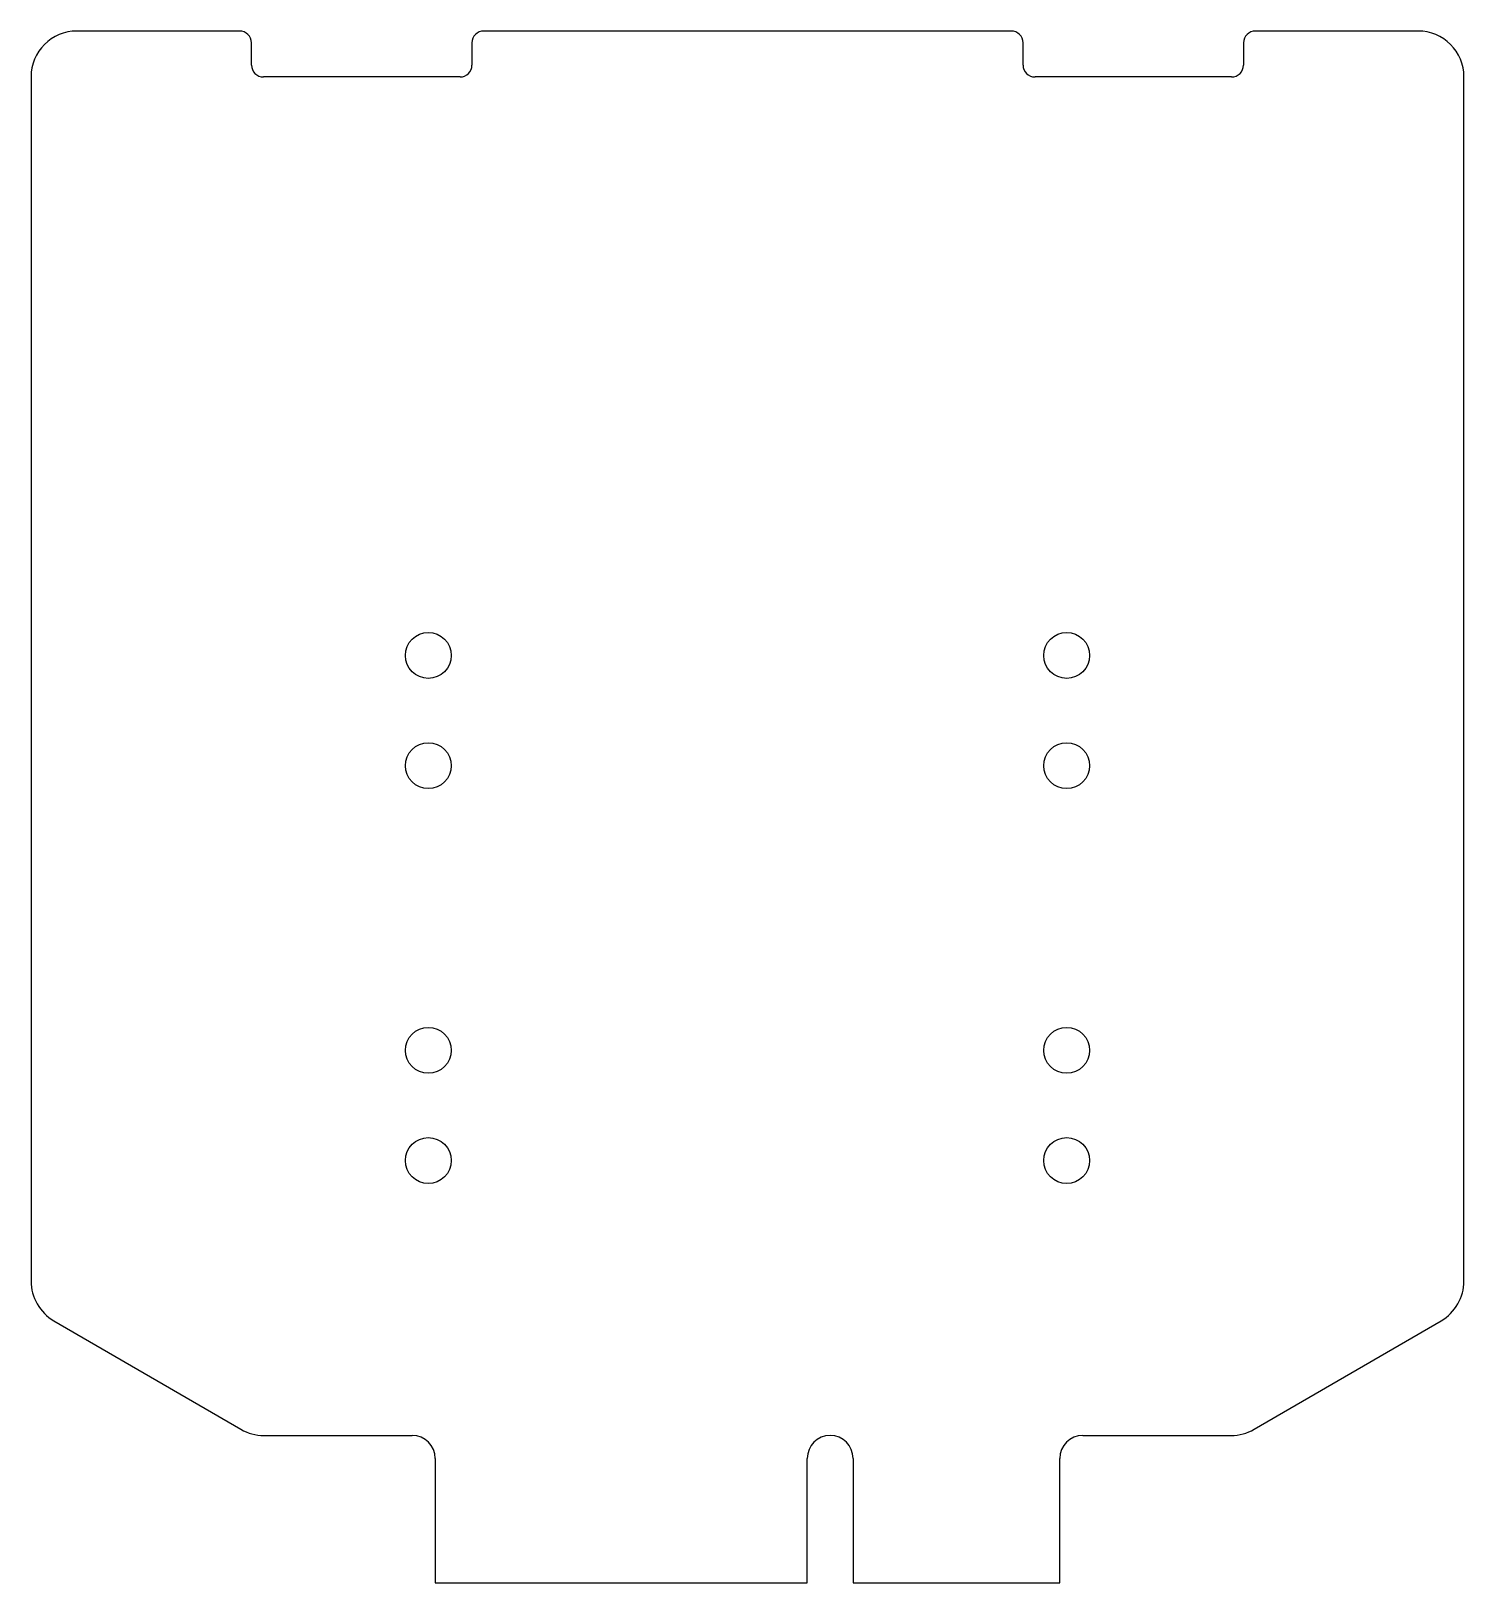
# Model space of a CAD drawing. Header units: millimetres. Extents: x 0 to 156, y 0 to 169.
import ezdxf

# ---------------------------------------------------------------- set-up
doc = ezdxf.new("R2010")
doc.units = ezdxf.units.MM
doc.layers.add('HOLES', color=1, linetype='Continuous')
doc.layers.add('OUTLINE', color=7, linetype='Continuous')

msp = doc.modelspace()

# ---------------------------------------------------------------- linework, layer by layer
at = {"layer": 'HOLES'}
for centre in [(43.25, 101), (112.75, 101), (43.25, 89), (112.75, 89), (43.25, 58), (112.75, 58), (43.25, 46), (112.75, 46)]:
    msp.add_circle(centre, 2.5, dxfattribs=at)
at = {"layer": 'OUTLINE'}
for p, q in [((22.7, 169), (5, 169)), ((24, 165.3), (24, 167.7)), ((48, 167.7), (48, 165.3)), ((106.7, 169), (49.3, 169)), ((108, 165.3), (108, 167.7)), ((132, 167.7), (132, 165.3)), ((151, 169), (133.3, 169)), ((0, 164), (0, 32.88)), ((46.7, 164), (25.3, 164)), ((130.7, 164), (109.3, 164)), ((156, 32.88), (156, 164)), ((2.49, 28.55), (22.84, 16.74)), ((133.16, 16.74), (153.51, 28.55)), ((25.35, 16.06), (41.5, 16.06)), ((114.5, 16.06), (130.65, 16.06)), ((44, 13.56), (44, 0)), ((84.5, 0), (84.5, 13.56)), ((89.5, 13.56), (89.5, 0)), ((112, 0), (112, 13.56)), ((44, 0), (84.5, 0)), ((89.5, 0), (112, 0))]:
    msp.add_line(p, q, dxfattribs=at)
for centre, radius, start, end in [((133.3, 167.7), 1.3, 90, 180), ((5, 164), 5, 90, 180), ((22.7, 167.7), 1.3, 0, 90), ((49.3, 167.7), 1.3, 90, 180), ((106.7, 167.7), 1.3, 0, 90), ((151, 164), 5, 0, 90), ((25.3, 165.3), 1.3, 180, 270), ((46.7, 165.3), 1.3, -90, 0), ((109.3, 165.3), 1.3, -180, -90), ((130.7, 165.3), 1.3, -90, 0), ((5, 32.88), 5, 180, 239.8566), ((151, 32.88), 5, -59.8566, 0), ((25.35, 21.06), 5, -120.1434, -90), ((41.5, 13.56), 2.5, 0, 90), ((87, 13.56), 2.5, 360, 540), ((114.5, 13.56), 2.5, 90, 180), ((130.65, 21.06), 5, -90, -59.8566)]:
    msp.add_arc(centre, radius, start, end, dxfattribs=at)

doc.saveas('drawing.dxf')
